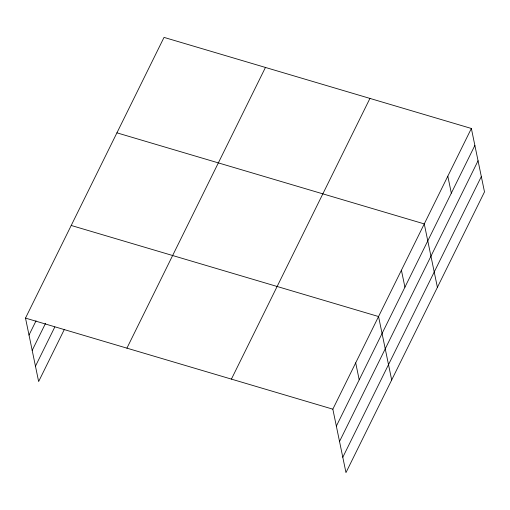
<?xml version="1.0" encoding="UTF-8"?>
<svg xmlns="http://www.w3.org/2000/svg" width="510" height="510" viewBox="0 0 510 510"><rect width="100%" height="100%" fill="white"/><g stroke="black" fill="none" stroke-linecap="round" stroke-linejoin="round"><path stroke-width="0.76" d="M64.305 329.517L38.639 381.531L25.5 318.1L164.029 37.396L471.361 128.469L484.5 191.9L345.971 472.604L332.839 409.173L471.361 128.469M29.013 335.057L36.044 320.809M32.187 350.395L45.549 323.321M35.458 366.193L54.799 327.006M126.92 348.151L265.449 67.447M231.419 379.115L369.941 98.417M336.351 426.13L474.874 145.427M339.526 441.469L478.055 160.765M342.796 457.266L481.325 176.562M116.93 132.836L424.263 223.909L437.401 287.34M71.215 225.465L378.554 316.538L391.686 379.969M25.5 318.1L332.839 409.173M447.812 176.186L451.325 193.15M401.408 270.224L404.921 287.181M355.693 362.852L359.206 379.816"/></g></svg>
